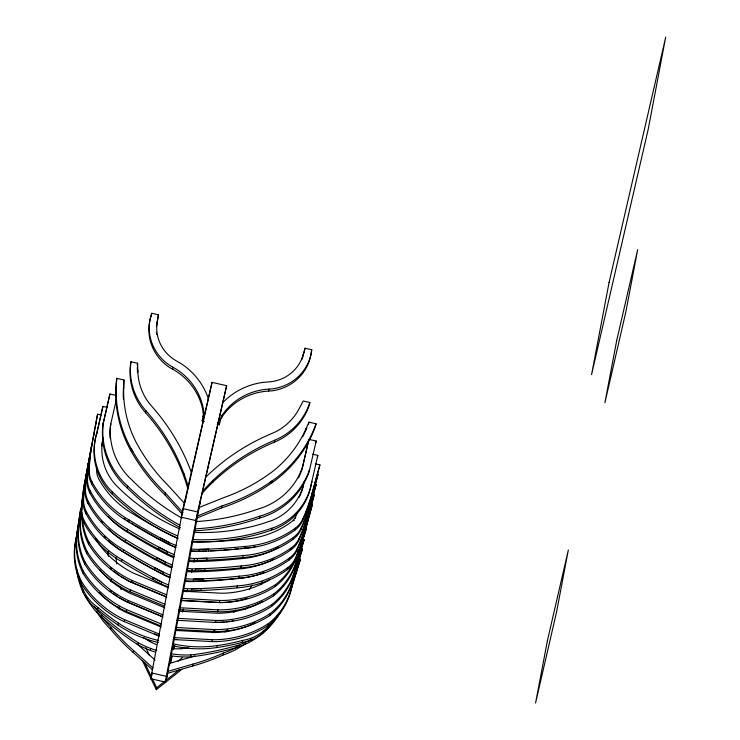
<?xml version="1.0" encoding="UTF-8"?>
<svg xmlns="http://www.w3.org/2000/svg" width="740" height="740" viewBox="0 0 740 740"><rect width="100%" height="100%" fill="white"/><g stroke="black" fill="none" stroke-linecap="round" stroke-linejoin="round"><path stroke-width="1.11" d="M182.623 514.605L165.038 494.949A191.235 184.269 10.8 0 1 130.86 450.66L129.306 447.857A124.995 120.444 10.8 0 1 116.467 380.351L116.846 378.381L123.941 379.999L123.626 391.081A117.503 113.229 10.8 0 0 136.345 442.714L137.788 445.304A183.844 177.147 10.8 0 0 167.425 484.728L184.38 503.219M181.883 518.083A223.48 215.34 10.8 0 1 132.913 480.954L128.806 477.004A68.543 66.054 10.8 0 1 110.316 428.784L110.741 423.77L109.946 430.754A68.543 66.054 10.8 0 0 110.057 438.108M76.201 538.581L80.697 508.787L76.201 538.581A69.431 66.905 10.8 0 0 80.984 583.185A100.501 96.838 10.8 0 0 121.943 620.592L159.008 636.113M160.931 625.985L123.867 610.472A100.501 96.838 10.8 0 1 82.899 573.056A69.431 66.905 10.8 0 1 78.126 528.462L82.455 499.777M162.661 616.873L125.597 601.352A100.501 96.838 10.8 0 1 84.638 563.945A69.431 66.905 10.8 0 1 79.855 519.341L81.835 505.984M82.159 503.764L82.492 501.535M79.855 519.341L81.715 507.363M82.205 504.023L82.538 501.794M156.501 326.553L158.406 314.796L151.756 313.279L151.386 315.249A46.509 44.816 10.8 0 0 170.191 367.845L172.642 369.195A61.235 59.006 10.8 0 1 202.88 410.395L203.232 412.726A13.422 12.932 10.8 0 1 203.121 417.046L203.5 415.075A13.422 12.932 10.8 0 0 203.602 410.765L203.26 408.425A61.235 59.006 10.8 0 0 173.012 367.234L170.57 365.875A46.509 44.816 10.8 0 1 151.756 313.279M158.406 314.796L156.88 324.582A39.017 37.592 10.8 0 0 174.612 359.844L181.337 363.803A68.728 66.23 10.8 0 1 208.477 398.98M169.331 665.066L200.411 501.091L226.644 385.697L212.047 382.377L183.011 508.621L151.792 672.993A167.12 1.684 -77.2 0 0 151.025 678.802L151.034 678.839A88.023 0.888 -77.2 0 0 151.395 677.729M168.369 586.996A113.84 109.696 10.8 0 1 161.154 583.888L151.043 578.597A525.622 506.474 10.8 0 1 121.425 561.484L119.371 560.3A97.079 93.536 10.8 0 1 84.166 523.356A24.883 23.976 10.8 0 1 81.363 511.349A197.118 189.93 10.8 0 1 84.286 484.941L91.917 443.935M170.219 577.283A113.84 109.696 10.8 0 1 163.004 574.166L152.884 568.875A525.622 506.474 10.8 0 1 123.266 551.763L121.212 550.588A97.079 93.536 10.8 0 1 86.007 513.643A24.883 23.976 10.8 0 1 83.213 501.627A197.118 189.93 10.8 0 1 86.127 475.219L97.569 414.206L100.696 414.918M175.87 547.554A113.84 109.696 10.8 0 1 168.655 544.437L158.536 539.146A525.622 506.474 10.8 0 1 128.917 522.033L126.864 520.858A97.079 93.536 10.8 0 1 91.658 483.914A24.883 23.976 10.8 0 1 88.856 471.898A197.118 189.93 10.8 0 1 91.779 445.489L97.569 414.206M89.697 455.627L90.076 453.657M93.49 435.647L93.869 433.686M95.46 425.287L95.839 423.317M84.286 484.941L84.656 482.97A197.118 189.93 10.8 0 0 81.733 509.379L81.363 511.349M78.126 528.462L78.496 526.491A69.431 66.905 10.8 0 0 83.278 571.095L82.899 573.056M83.213 501.627L83.583 499.666A197.118 189.93 10.8 0 1 86.506 473.249M85.156 491.379L85.525 489.408A197.118 189.93 10.8 0 1 88.449 463L88.079 464.961A197.118 189.93 10.8 0 0 85.156 491.379A24.883 23.976 10.8 0 0 87.958 503.385A97.079 93.536 10.8 0 0 123.164 540.33L125.217 541.514A525.622 506.474 10.8 0 0 154.836 558.626L164.955 563.917A113.84 109.696 10.8 0 0 172.17 567.025M87.126 481.009L87.496 479.048A197.118 189.93 10.8 0 1 90.419 452.63L90.049 454.601A197.118 189.93 10.8 0 0 87.126 481.009A24.883 23.976 10.8 0 0 89.928 493.025A97.079 93.536 10.8 0 0 125.134 529.97L127.188 531.144A525.622 506.474 10.8 0 0 156.806 548.257L166.916 553.548A113.84 109.696 10.8 0 0 174.131 556.665M88.856 471.898L89.225 469.937A197.118 189.93 10.8 0 1 92.149 443.519M178.22 538.285A207.459 199.902 10.8 0 1 117.198 498.871L109.733 491.647A62.299 60.033 10.8 0 1 96.542 434.389L102.916 406.417L107.087 407.37M102.916 406.417L96.542 434.389M84.166 523.356L84.536 521.395A24.883 23.976 10.8 0 1 81.733 509.379M86.007 513.643L86.386 511.673A24.883 23.976 10.8 0 1 83.583 499.666M87.958 503.385L88.328 501.424A24.883 23.976 10.8 0 1 85.525 489.408M89.928 493.025L90.299 491.055A24.883 23.976 10.8 0 1 87.496 479.048M91.658 483.914L92.028 481.944A24.883 23.976 10.8 0 1 89.225 469.937M180.514 527.777A230.751 222.342 10.8 0 1 127.28 487.984A76.035 73.269 10.8 0 1 102.953 424.557L109.927 394.013L116.18 395.438M109.927 394.013L102.953 424.557M80.984 583.185L81.354 581.215A69.431 66.905 10.8 0 1 76.572 536.62M84.638 563.945L85.008 561.975A69.431 66.905 10.8 0 1 80.225 517.38M164.678 606.236L127.613 590.724A100.501 96.838 10.8 0 1 86.654 553.307L87.024 551.346A69.431 66.905 10.8 0 1 81.807 508.593M166.759 597.162L129.398 581.353A100.501 96.838 10.8 0 1 88.43 543.937L88.809 541.976A69.431 66.905 10.8 0 1 82.159 516.224M158.323 642.487A115.847 111.629 10.8 0 1 117.956 625.004L116.809 624.227A226.551 218.3 10.8 0 1 97.477 609.399A42.809 41.246 10.8 0 1 82.899 591.972L83.269 590.002A82.344 79.337 10.8 0 1 78.607 576.488M123.941 379.999L123.247 393.051A117.503 113.229 10.8 0 0 123.404 398.98M123.358 389.314L123.728 387.353M191.549 472.916A177.544 171.079 10.8 0 0 190.892 471.121A211.437 203.74 10.8 0 0 155.853 411.052L149.156 403.161A56.323 54.27 10.8 0 1 138.029 374.431L137.575 363.248L130.999 361.758L130.629 363.719A63.816 61.485 10.8 0 0 145.66 412.837A204 196.572 10.8 0 1 183.501 475.478A168.563 162.421 10.8 0 1 187.701 488.363M111.953 493.848L112.323 491.887L110.103 489.686A62.299 60.033 10.8 0 1 96.912 432.419M137.196 365.218L137.575 363.248M137.881 370.721L137.501 372.683L137.288 367.355M97.477 609.399L97.856 607.438A42.809 41.246 10.8 0 1 83.269 590.002M130.86 450.66L131.23 448.69A191.235 184.269 10.8 0 0 165.409 492.988L182.993 512.644M156.917 323.907L157.287 321.937M154.863 651.986A95.145 91.677 10.8 0 1 150.377 650.423L150.229 650.368A96.727 93.203 10.8 0 1 138.325 644.975L135.697 643.31A273.634 263.671 10.8 0 1 101.352 616.873L101.732 614.903A70.892 68.311 10.8 0 1 94.054 606.791M127.28 487.984L127.65 486.023A76.035 73.269 10.8 0 1 103.332 422.586M145.66 412.837L146.039 410.876A63.816 61.485 10.8 0 1 130.999 361.758M121.425 561.484L121.795 559.514L119.741 558.339A97.079 93.536 10.8 0 1 84.536 521.395M123.266 551.763L123.645 549.792L121.591 548.618A97.079 93.536 10.8 0 1 86.386 511.673M125.217 541.514L125.587 539.543L123.534 538.359A97.079 93.536 10.8 0 1 88.328 501.424M127.188 531.144L127.558 529.183L125.504 527.999A97.079 93.536 10.8 0 1 90.299 491.055M128.917 522.033L129.287 520.063L127.234 518.888A97.079 93.536 10.8 0 1 92.028 481.944M152.616 669.922L133.256 652.532A214.397 206.59 10.8 0 1 110.704 629.435L111.074 627.474A87.755 84.564 10.8 0 1 101.167 615.902M117.956 625.004L118.335 623.034L117.188 622.257A226.551 218.3 10.8 0 1 97.856 607.438M124.274 621.692L124.644 619.722L122.313 618.631A100.501 96.838 10.8 0 1 81.354 581.215M126.198 611.564L126.568 609.603L124.237 608.502A100.501 96.838 10.8 0 1 83.278 571.095M127.928 602.452L128.297 600.482L125.967 599.391A100.501 96.838 10.8 0 1 85.008 561.975M129.944 591.824L130.323 589.854L127.992 588.763A100.501 96.838 10.8 0 1 87.024 551.346M88.809 541.976A100.501 96.838 10.8 0 0 129.768 579.383L132.099 580.484L131.729 582.445L166.463 596.865M172.642 369.195L173.012 367.234M133.256 652.532L133.626 650.571A214.397 206.59 10.8 0 1 111.074 627.474M165.038 494.949L165.409 492.988M138.325 644.975L138.695 643.014L136.077 641.34A273.634 263.671 10.8 0 1 101.732 614.903M152.773 579.522L153.152 577.552L154.549 578.338A113.84 109.696 10.8 0 0 168.748 585.035M154.623 569.8L154.993 567.839L156.399 568.616A113.84 109.696 10.8 0 0 170.589 575.313M156.575 559.551L156.945 557.581L158.342 558.367A113.84 109.696 10.8 0 0 172.54 565.064M158.536 549.182L158.915 547.221L160.312 547.998A113.84 109.696 10.8 0 0 174.511 554.695M160.266 540.071L160.645 538.11L162.042 538.887A113.84 109.696 10.8 0 0 176.24 545.584M161.154 583.888L161.533 581.918L151.413 576.636A525.622 506.474 10.8 0 1 121.795 559.514M163.004 574.166L163.374 572.205L153.263 566.914A525.622 506.474 10.8 0 1 123.645 549.792M164.955 563.917L165.325 561.947L155.206 556.656A525.622 506.474 10.8 0 1 125.587 539.543M166.916 553.548L167.296 551.587L157.176 546.296A525.622 506.474 10.8 0 1 127.558 529.183M168.655 544.437L169.025 542.476L158.906 537.185A525.622 506.474 10.8 0 1 129.287 520.063M183.501 475.478L183.871 473.507A204 196.572 10.8 0 0 146.039 410.876M150.377 650.423L150.599 648.397A96.727 93.203 10.8 0 1 138.695 643.014M184.954 502.293L212.047 382.377M203.232 412.726L203.602 410.765M204.36 421.402L202.224 420.921L202.603 418.951M181.781 669.376L156.297 689.689L156.667 687.728L152.412 678.95M165.631 682.169L165.621 682.123A167.12 1.684 -77.2 0 1 166.389 676.323L197.608 511.951L226.644 385.697M217.125 424.316L219.253 424.797L219.632 422.836L217.505 422.346M311.743 349.743A46.509 44.816 10.8 0 1 271.746 388.935L268.944 389.092A61.235 59.006 10.8 0 0 223.656 413.077L222.315 415.029A13.422 12.932 10.8 0 0 220.52 418.96L220.15 420.921A13.422 12.932 10.8 0 1 221.945 416.99L223.286 415.038A61.235 59.006 10.8 0 1 268.574 391.062L271.367 390.905A46.509 44.816 10.8 0 0 311.364 351.713L311.743 349.743L305.093 348.226L302.179 357.707A39.017 37.592 10.8 0 1 270.748 381.748L262.959 382.404A68.728 66.23 10.8 0 0 222.361 403.087M193.991 562.021L194.49 559.394M221.945 416.99L222.315 415.029M191.466 590.798L191.845 588.827L203.269 588.448A525.622 506.474 10.8 0 0 237.429 585.877L239.797 585.701A97.079 93.536 10.8 0 0 287.684 567.7A24.883 23.976 10.8 0 0 295.482 558.099A197.118 189.93 10.8 0 0 304.436 533.068L312.419 504.338L304.066 535.029A197.118 189.93 10.8 0 1 295.103 560.069A24.883 23.976 10.8 0 1 287.314 569.661A97.079 93.536 10.8 0 1 239.427 587.671L237.059 587.837A525.622 506.474 10.8 0 1 202.89 590.418L191.466 590.798A113.84 109.696 10.8 0 1 183.613 590.474M193.316 581.076L193.686 579.106L205.11 578.726A525.622 506.474 10.8 0 0 239.279 576.155L241.647 575.979A97.079 93.536 10.8 0 0 289.534 557.979A24.883 23.976 10.8 0 0 297.323 548.377A197.118 189.93 10.8 0 0 306.286 523.346L314.269 494.616L305.907 525.308A197.118 189.93 10.8 0 1 296.953 550.347A24.883 23.976 10.8 0 1 289.164 559.94A97.079 93.536 10.8 0 1 241.268 577.949L238.909 578.116A525.622 506.474 10.8 0 1 204.74 580.697L193.316 581.076A113.84 109.696 10.8 0 1 185.453 580.752M195.258 570.817L195.638 568.857L207.061 568.477A525.622 506.474 10.8 0 0 241.231 565.896L243.589 565.73A97.079 93.536 10.8 0 0 291.486 547.72A24.883 23.976 10.8 0 0 299.275 538.128A197.118 189.93 10.8 0 0 308.229 513.088L316.211 484.358L307.858 515.059A197.118 189.93 10.8 0 1 298.895 540.089A24.883 23.976 10.8 0 1 291.107 549.691A97.079 93.536 10.8 0 1 243.22 567.691L240.852 567.867A525.622 506.474 10.8 0 1 206.691 570.448L195.258 570.817A113.84 109.696 10.8 0 1 187.405 570.503M197.228 560.457L197.608 558.487L209.031 558.117A525.622 506.474 10.8 0 0 243.192 555.537L245.56 555.361A97.079 93.536 10.8 0 0 293.456 537.36A24.883 23.976 10.8 0 0 301.245 527.759A197.118 189.93 10.8 0 0 310.199 502.728L318.182 473.998L309.829 504.689A197.118 189.93 10.8 0 1 300.865 529.729A24.883 23.976 10.8 0 1 293.077 539.321A97.079 93.536 10.8 0 1 245.19 557.331L242.822 557.498A525.622 506.474 10.8 0 1 208.652 560.078L197.228 560.457A113.84 109.696 10.8 0 1 189.375 560.134M191.105 551.023A113.84 109.696 10.8 0 0 198.958 551.346L199.338 549.376L210.761 548.997A525.622 506.474 10.8 0 0 244.931 546.425L247.289 546.25A97.079 93.536 10.8 0 0 295.186 528.249A24.883 23.976 10.8 0 0 302.975 518.648A197.118 189.93 10.8 0 0 311.929 493.617L319.911 464.887L315.739 463.934M201.631 493.996A168.563 162.421 10.8 0 1 212.843 482.166L213.222 480.204A204 196.572 10.8 0 1 274.753 440.207A63.816 61.485 10.8 0 0 309.829 402.514L303.252 401.015L297.943 410.876A56.323 54.27 10.8 0 1 275.317 431.92L265.836 436.119A211.437 203.74 10.8 0 0 207.949 475.006A176.203 169.793 10.8 0 0 205.887 477.004M200.929 590.492L201.299 588.531L199.698 588.624A113.84 109.696 10.8 0 1 183.983 588.504M202.769 580.78L203.149 578.81L201.548 578.902A113.84 109.696 10.8 0 1 185.833 578.791M204.721 570.521L205.091 568.551L203.491 568.653A113.84 109.696 10.8 0 1 187.775 568.533M206.691 560.162L207.061 558.191L205.461 558.293A113.84 109.696 10.8 0 1 189.745 558.173M208.421 551.05L208.791 549.08L207.191 549.173A113.84 109.696 10.8 0 1 191.475 549.062M171.023 655.797A96.727 93.203 10.8 0 0 190.606 656.889L190.976 654.928L194.065 654.558A273.634 263.671 10.8 0 0 236.578 645.641A70.892 68.311 10.8 0 0 251.979 639.082M221.695 507.862L222.065 505.901A191.235 184.269 10.8 0 0 272.255 480.834L271.876 482.795A191.235 184.269 10.8 0 1 221.695 507.862L196.183 518.379M167.536 673.326L192.585 666.055L192.964 664.095A214.397 206.59 10.8 0 0 223.388 653.068A87.755 84.564 10.8 0 0 239.871 645.539M211.936 641.673L212.306 639.702L214.887 639.73A100.501 96.838 10.8 0 0 268.167 623.792A69.431 66.905 10.8 0 0 292.032 585.729L300.523 558.894L291.653 587.69A69.431 66.905 10.8 0 1 267.788 625.763A100.501 96.838 10.8 0 1 214.517 641.691L173.206 639.545M213.86 631.544L214.23 629.583L216.811 629.601A100.501 96.838 10.8 0 0 270.091 613.673A69.431 66.905 10.8 0 0 293.956 575.6L302.447 548.775L293.577 577.57A69.431 66.905 10.8 0 1 269.712 615.634A100.501 96.838 10.8 0 1 216.431 631.572L176.268 629.481M302.096 539.183L304.186 539.654L295.686 566.489A69.431 66.905 10.8 0 1 271.821 604.552A100.501 96.838 10.8 0 1 218.541 620.49L215.96 620.462L215.59 622.433L176.86 620.305M217.606 611.804L217.986 609.834L220.557 609.862A100.501 96.838 10.8 0 0 273.837 593.924A69.431 66.905 10.8 0 0 297.702 555.851L306.203 529.026L297.332 557.821A69.431 66.905 10.8 0 1 273.467 595.885A100.501 96.838 10.8 0 1 220.187 611.823L178.886 609.677M180.662 600.297L219.392 602.425L219.762 600.464L222.342 600.482A100.501 96.838 10.8 0 0 275.622 584.554A69.431 66.905 10.8 0 0 298.331 551.087M172.919 645.817A115.847 111.629 10.8 0 0 216.913 647.555L217.292 645.585L218.661 645.391A226.551 218.3 10.8 0 0 242.563 640.415A42.809 41.246 10.8 0 0 263.338 631.044A82.344 79.337 10.8 0 0 277.768 615.199M268.574 391.062L268.944 389.092M192.585 666.055A214.397 206.59 10.8 0 0 223.018 655.039L223.388 653.068M237.059 587.837L237.429 585.877M238.909 578.116L239.279 576.155M240.852 567.867L241.231 565.896M242.822 557.498L243.192 555.537M190.217 550.967A105.876 102.028 10.8 0 0 197.46 551.272L210.391 550.967A525.622 506.474 10.8 0 0 244.552 548.386L244.931 546.425M259.481 518.12L259.851 516.15A76.035 73.269 10.8 0 0 309.57 469.595L309.2 471.565A76.035 73.269 10.8 0 1 259.481 518.12A230.751 222.342 10.8 0 1 194.111 530.876M212.843 482.166A204 196.572 10.8 0 1 274.374 442.178L274.753 440.207M190.606 656.889L193.695 656.528A273.634 263.671 10.8 0 0 236.199 647.602L236.578 645.641M216.913 647.555L218.291 647.352A226.551 218.3 10.8 0 0 242.193 642.385L242.563 640.415M302.595 357.106L302.965 355.144M304.714 350.196L305.093 348.226M271.469 530.21L271.848 528.24L274.808 527.222A62.299 60.033 10.8 0 0 311.799 481.398L311.429 483.368A62.299 60.033 10.8 0 1 274.438 529.192L264.55 532.458A207.459 199.902 10.8 0 1 192.335 541.504M242.193 642.385A42.809 41.246 10.8 0 0 262.959 633.015L263.338 631.044M309.829 402.514L309.45 404.475A63.816 61.485 10.8 0 1 274.374 442.178M267.788 625.763L268.167 623.792M269.712 615.634L270.091 613.673M214.378 622.359L218.171 622.451A100.501 96.838 10.8 0 0 271.441 606.523L271.821 604.552M273.467 595.885L273.837 593.924M219.392 602.425L221.963 602.452A100.501 96.838 10.8 0 0 275.243 586.515L275.622 584.554M305.916 428.876L305.537 430.846L306.841 427.97M308.58 424.14L308.95 422.17L316.045 423.789L315.666 425.75A124.995 120.444 10.8 0 1 274.503 480.954L271.876 482.795M300.551 473.175L302.012 469.419L308.617 440.476M287.314 569.661L287.684 567.7M289.164 559.94L289.534 557.979M291.107 549.691L291.486 547.72M293.077 539.321L293.456 537.36M244.552 548.386L246.919 548.22A97.079 93.536 10.8 0 0 294.807 530.21L295.186 528.249M315.795 442.983L316.174 441.022L308.876 439.357M295.103 560.069L295.482 558.099M296.953 550.347L297.323 548.377M298.895 540.089L299.275 538.128M300.865 529.729L301.245 527.759M294.807 530.21A24.883 23.976 10.8 0 0 302.595 520.618L302.975 518.648M291.653 587.69L292.032 585.729M293.577 577.57L293.956 575.6M271.441 606.523A69.431 66.905 10.8 0 0 295.315 568.449L295.686 566.489M297.332 557.821L297.702 555.851M317.432 457.366L317.802 455.396L312.595 454.212M304.066 535.029L304.436 533.068M305.907 525.308L306.286 523.346M307.858 515.059L308.229 513.088M309.829 504.689L310.199 502.728M302.595 520.618A197.118 189.93 10.8 0 0 311.558 495.578L311.929 493.617M304.186 539.654L295.315 568.449M319.911 464.887L311.558 495.578M304.085 481.694L302.919 487.447A54.806 52.808 10.8 0 1 301.272 492.553M185.814 497.761L181.374 517.241L195.971 520.572L200.411 501.091M110.362 425.731L116.448 399.045M202.224 420.921L203.5 415.075M151.681 675.944L152.126 674.038M219.253 424.797L220.52 418.96M169.673 662.901L165.621 682.123L152.144 679.052M182.308 611.989L182.826 609.76M186.942 591.945L187.451 589.715M191.567 571.89L192.085 569.661M193.88 561.864L194.398 559.634M182.613 611.314L183.122 609.076M191.66 572.103L192.178 569.865M302.012 469.419L307.979 443.565M309.2 471.565L316.174 441.022M311.429 483.368L317.802 455.396M174.02 648.36L174.733 645.326M103.258 437.904L102.786 439.782A54.806 52.808 10.8 0 0 115.699 484.95L122.701 491.721A199.967 192.687 10.8 0 0 179.672 528.915M301.8 359.668L304.418 351.186M305.944 526.094L307.979 519.656L304.547 531.274M302.382 467.449L300.56 472.148A68.543 66.054 10.8 0 1 262.774 507.538L257.344 509.314A223.48 215.34 10.8 0 1 195.98 521.589M294.307 577.45L295.232 575.405M308.95 422.17L304.371 432.28A117.503 113.229 10.8 0 1 270.276 473.239L267.843 474.941A183.844 177.147 10.8 0 1 223.869 497.595L198.422 507.751M305.157 431.688L304.001 434.241A117.503 113.229 10.8 0 1 302.66 436.896M252.1 584.998L249.362 589.743M260.674 584.804L262.173 582.001M261.803 583.971L262.802 582.102M247.095 608.539L248.289 606.782M178.146 661.162L182.345 657.749M179.617 669.45L156.667 687.728M212.399 632.765L215.016 630.711M269.628 482.674L274.882 478.993A124.995 120.444 10.8 0 0 316.045 423.789M270.193 579.263L267.408 580.946A93.009 89.623 10.8 0 1 222.12 593.258L182.632 591.195M197.617 515.974L222.065 505.901M271.848 528.24L264.929 530.497A207.459 199.902 10.8 0 1 192.715 539.543M192.964 664.095L167.906 671.365M169.451 663.382L190.707 657.176A207.293 199.745 10.8 0 0 194.972 655.936M172.439 648.601A52.457 50.542 10.8 0 0 180.819 648.702L183.946 648.407M180.819 648.702L186.961 648.111A265.817 256.132 10.8 0 0 188.968 647.889M206.58 551.124L198.958 551.346M181.041 598.336L219.762 600.464M180.847 600.566L220.335 602.638A93.009 89.623 10.8 0 0 239.233 600.445M179.256 607.707L217.986 609.834M178.83 611.194L218.319 613.266A93.009 89.623 10.8 0 0 262.783 601.416M177.239 618.335L215.96 620.462M175.51 627.455L214.23 629.583M176.305 630.499L214.665 632.506A93.009 89.623 10.8 0 0 246.291 626.577M173.585 637.575L212.306 639.702M183.011 508.621L197.608 511.951M151.792 672.993L166.389 676.323M168.544 587.791L133.135 572.982A93.009 89.623 10.8 0 1 98.318 543.058M132.099 580.484L166.833 594.904M130.323 589.854L165.057 604.275M164.743 607.79L129.343 592.981A93.009 89.623 10.8 0 1 99.687 569.754M128.297 600.482L163.031 614.903M163.013 616.91L127.604 602.101A93.009 89.623 10.8 0 1 119.316 597.421M126.568 609.603L161.302 624.024M161.089 627.03L125.689 612.221A93.009 89.623 10.8 0 1 99.169 592.509M124.644 619.722L159.378 634.143M160.737 539.987L170.589 545.14A105.876 102.028 10.8 0 0 175.537 547.323M156.205 644.568A52.457 50.542 10.8 0 1 150.572 641.802L145.299 638.62A265.817 256.132 10.8 0 1 143.588 637.547M147.889 640.183L150.572 641.802M152.986 667.961L133.626 650.571M155.104 660.108L138.695 645.326M112.323 491.887L117.567 496.91A207.459 199.902 10.8 0 0 177.628 535.908M95.423 538.655L97.782 542.291M132.793 451.483L129.676 445.896A124.995 120.444 10.8 0 1 116.846 378.381M156.297 689.689L142.274 660.367M151.006 676.018L144.494 662.328M149.452 655.501L145.808 647.676M116.023 557.165L116.642 563.871M108.281 551.79L108.456 556.406M107.818 551.448L107.948 554.908M156.639 334.508A39.017 37.592 10.8 0 1 156.417 332.242M298.904 549.376A69.431 66.905 10.8 0 1 275.243 586.515M88.43 543.937A69.431 66.905 10.8 0 1 81.761 512.487M264.282 572.325A89.596 86.34 10.8 0 1 261.239 573.491M260.212 573.851A89.596 86.34 10.8 0 1 256.068 575.193M255.023 575.489A89.596 86.34 10.8 0 1 238.955 578.514L236.652 578.68A519.388 500.471 10.8 0 1 202.825 581.233L191.697 581.603A105.876 102.028 10.8 0 1 184.454 581.307M169.774 577.663A105.876 102.028 10.8 0 1 164.826 575.48L154.975 570.327A519.388 500.471 10.8 0 1 125.652 553.381L123.654 552.234A89.596 86.34 10.8 0 1 108.114 540.348M105.802 538.063A89.596 86.34 10.8 0 1 104.303 536.491M273.994 558.977A89.596 86.34 10.8 0 1 270.109 560.883M269.12 561.336A89.596 86.34 10.8 0 1 240.796 568.792L238.502 568.958A519.388 500.471 10.8 0 1 204.675 571.521L193.547 571.881A105.876 102.028 10.8 0 1 188.136 571.706M171.625 567.941A105.876 102.028 10.8 0 1 166.676 565.758L156.825 560.606A519.388 500.471 10.8 0 1 127.502 543.659L125.504 542.513A89.596 86.34 10.8 0 1 108.41 529.119M102.592 522.708A89.596 86.34 10.8 0 1 101.241 521.015M247.484 598.244A93.009 89.623 10.8 0 1 240.158 600.242M131.359 582.352A93.009 89.623 10.8 0 1 120.685 576.109M119.122 575.035A93.009 89.623 10.8 0 1 113.831 571.021M111.657 569.19A93.009 89.623 10.8 0 1 110.242 567.932M86.654 553.307A69.431 66.905 10.8 0 1 81.65 509.638M278.786 547.174A89.596 86.34 10.8 0 1 242.748 558.543L240.445 558.709A519.388 500.471 10.8 0 1 206.626 561.262L195.499 561.632A105.876 102.028 10.8 0 1 188.256 561.327M173.567 557.692A105.876 102.028 10.8 0 1 168.618 555.509L158.767 550.357A519.388 500.471 10.8 0 1 129.445 533.41L127.447 532.264A89.596 86.34 10.8 0 1 108.105 516.52M255.504 546.481A89.596 86.34 10.8 0 1 253.367 546.916M251.221 547.313A89.596 86.34 10.8 0 1 244.718 548.173L242.415 548.34A519.388 500.471 10.8 0 1 240.482 548.543M238.539 548.747A519.388 500.471 10.8 0 1 234.802 549.108M231.065 549.441A519.388 500.471 10.8 0 1 223.582 550.033M221.713 550.162A519.388 500.471 10.8 0 1 210.465 550.81M159.914 539.553A519.388 500.471 10.8 0 1 144.383 530.848M143.569 530.367A519.388 500.471 10.8 0 1 141.146 528.943M140.341 528.471A519.388 500.471 10.8 0 1 135.531 525.576M133.903 524.577A519.388 500.471 10.8 0 1 131.415 523.041M129.417 521.894A89.596 86.34 10.8 0 1 127.567 520.738M125.745 519.545A89.596 86.34 10.8 0 1 123.95 518.305M233.618 620.582A93.009 89.623 10.8 0 1 231.75 620.934M229.872 621.239A93.009 89.623 10.8 0 1 226.098 621.757M224.202 621.961A93.009 89.623 10.8 0 1 216.589 622.377M117.725 596.385A93.009 89.623 10.8 0 1 115.366 594.775M114.598 594.229A93.009 89.623 10.8 0 1 113.063 593.101M111.564 591.945A93.009 89.623 10.8 0 1 110.084 590.76M246.846 607.475A142.246 137.067 10.8 0 1 245.578 609.26M227.411 629.805A142.246 137.067 10.8 0 1 224.96 632.025M120.074 609.029A142.246 137.067 10.8 0 1 119.223 607.004M111.657 581.825A142.246 137.067 10.8 0 1 111.259 579.679M235.662 610.065A134.874 129.963 10.8 0 1 233.692 612.48M121.138 589.66A134.874 129.963 10.8 0 1 120.352 586.644M228.651 630.258A142.246 137.067 10.8 0 1 227.041 631.775M118.853 608.965A142.246 137.067 10.8 0 1 118.03 606.929M110.88 581.649A142.246 137.067 10.8 0 1 110.51 579.494M190.976 654.928A96.727 93.203 10.8 0 1 171.393 653.827M270.886 624.634A70.892 68.311 10.8 0 1 264.911 631.118M264.106 631.877A70.892 68.311 10.8 0 1 236.199 647.602M101.352 616.873A70.892 68.311 10.8 0 1 85.359 595.682M156.797 650.506A95.145 91.677 10.8 0 1 150.747 648.462M259.851 516.15A230.751 222.342 10.8 0 1 194.49 528.906M179.987 525.308A230.751 222.342 10.8 0 1 127.65 486.023M300.19 474.118A68.543 66.054 10.8 0 1 298.377 477.92M202.594 491.341A168.563 162.421 10.8 0 1 213.222 480.204M183.871 473.507A168.563 162.421 10.8 0 1 188.071 486.402M254.958 622.84A93.009 89.623 10.8 0 1 247.169 626.244M193.982 532.375A199.967 192.687 10.8 0 0 262.58 523.606L271.858 520.534A54.806 52.808 10.8 0 0 303.289 485.477M101.759 445.989A54.806 52.808 10.8 0 1 102.407 441.743M300.875 493.552A54.806 52.808 10.8 0 1 299.089 497.465M296.943 513.782A189.486 182.586 10.8 0 1 296.111 515.688A17.445 16.817 10.8 0 1 290.654 522.449A89.596 86.34 10.8 0 1 246.448 539.062L244.145 539.229A519.388 500.471 10.8 0 1 210.327 541.791L199.199 542.152A105.876 102.028 10.8 0 1 191.947 541.856M177.267 538.211A105.876 102.028 10.8 0 1 172.318 536.028L162.467 530.876A519.388 500.471 10.8 0 1 133.144 513.93L131.147 512.783A89.596 86.34 10.8 0 1 98.66 478.678A17.445 16.817 10.8 0 1 96.709 470.233A189.486 182.586 10.8 0 1 96.792 468.161M295.741 517.649A17.445 16.817 10.8 0 1 295.408 518.361M294.317 520.238A17.445 16.817 10.8 0 1 293.891 520.831M217.292 645.585A115.847 111.629 10.8 0 1 173.29 643.846M158.693 640.516A115.847 111.629 10.8 0 1 118.335 623.034M281.163 611.111A82.344 79.337 10.8 0 1 262.959 633.015M82.899 591.972A82.344 79.337 10.8 0 1 76.405 567.922M177.378 639.499A65.694 63.298 10.8 0 1 174.769 639.268M159.479 635.799A65.694 63.298 10.8 0 1 157.842 635.198M157.028 634.883A65.694 63.298 10.8 0 1 154.614 633.875M138.695 645.326A207.293 199.745 10.8 0 1 136.678 643.532M245.865 643.356A87.755 84.564 10.8 0 1 223.018 655.039M110.704 629.435A87.755 84.564 10.8 0 1 96.663 611.499M174.455 645.595A72.02 0.731 -77.2 0 1 173.493 649.618M171.819 656.519A72.02 0.731 -77.2 0 1 170.024 663.66M172.087 656.519A88.023 0.888 -77.2 0 1 170.357 663.734M167.36 675.916A88.023 0.888 -77.2 0 1 166.879 677.794M609.076 282.467L591.556 374.662L648.231 129.195L665.741 37L609.076 282.467M547.396 640.729L535.566 703L556.517 612.221L568.348 549.949L547.396 640.729M616.725 340.4L604.904 402.671L625.855 311.892L637.686 249.621L616.725 340.4"/></g></svg>
